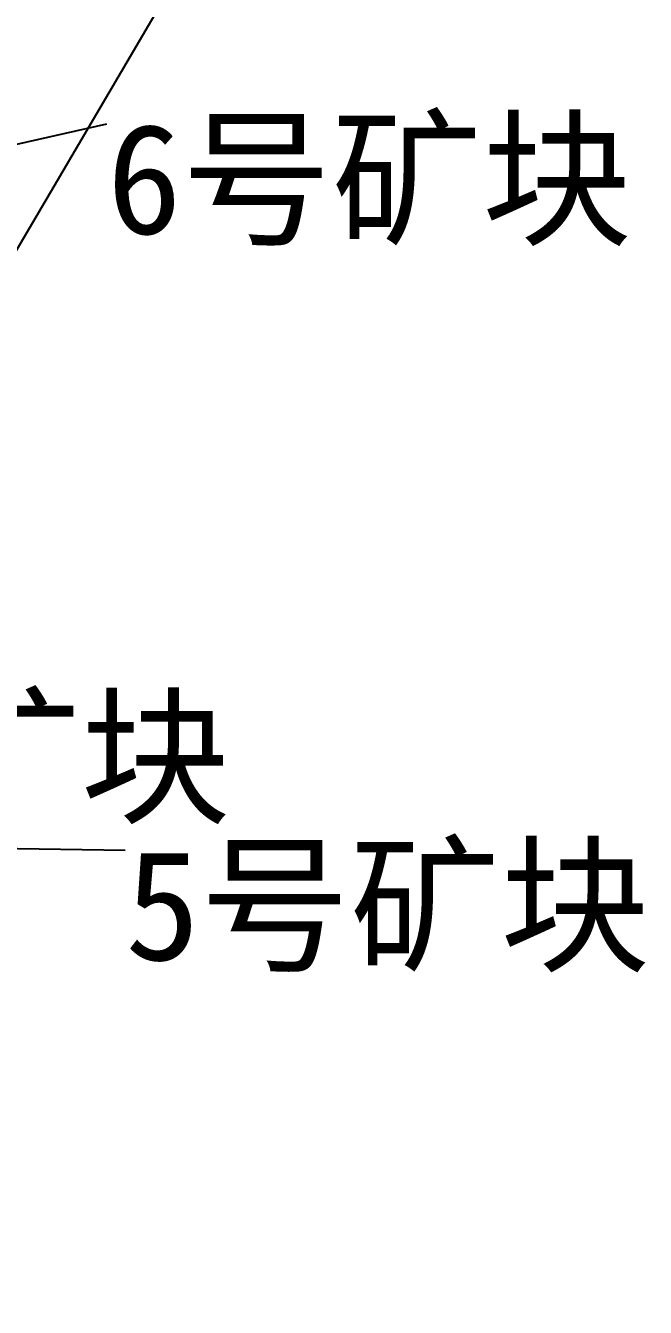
# Model space of a CAD drawing. Header units: metres. Extents: x 470001 to 470179, y 4349638 to 4349749.
# Drawn here: x 470111.09 to 470127.99, y 4349662.01 to 4349696.94 of the extents above; entities that cross this region are included whole.
import ezdxf

# ---------------------------------------------------------------- set-up
doc = ezdxf.new("R2010")
doc.units = ezdxf.units.M
doc.layers.add('综合图_历史矿块', color=7, linetype='Continuous')
doc.styles.add('CN_TTF', font='simsunb.ttf')

msp = doc.modelspace()

# ---------------------------------------------------------------- linework, layer by layer
at = {"color": 7}
for p, q in [((470101.771, 4349691.648), (470113.307, 4349694.265)), ((470103.72, 4349674.608), (470113.803, 4349674.472))]:
    msp.add_line(p, q, dxfattribs=at)
at = {"layer": '综合图_历史矿块', "color": 9}
msp.add_lwpolyline([(470116.025, 4349699.654), (470110.352, 4349690.002), (470106.057, 4349684.275), (470101.206, 4349674.834), (470100.543, 4349667.995), (470098.071, 4349670.29), (470095.247, 4349667.068), (470093.614, 4349664.11), (470090.823, 4349662.009), (470090.823, 4349662.009), (470088.803, 4349666.427), (470090.728, 4349672.913), (470092.958, 4349680.036), (470094.717, 4349686.447), (470097.817, 4349692.565), (470100.278, 4349701.085)], dxfattribs=at)

# ---------------------------------------------------------------- texts
at = {"char_height": 3, "attachment_point": 1, "style": 'CN_TTF'}
for s, insert in [('6号矿块', (470113.307, 4349694.265)), ('3号矿块', (470102.365, 4349678.511)), ('5号矿块', (470113.803, 4349674.472))]:
    msp.add_mtext(s, dxfattribs=dict(at, insert=insert))

doc.saveas('drawing.dxf')
